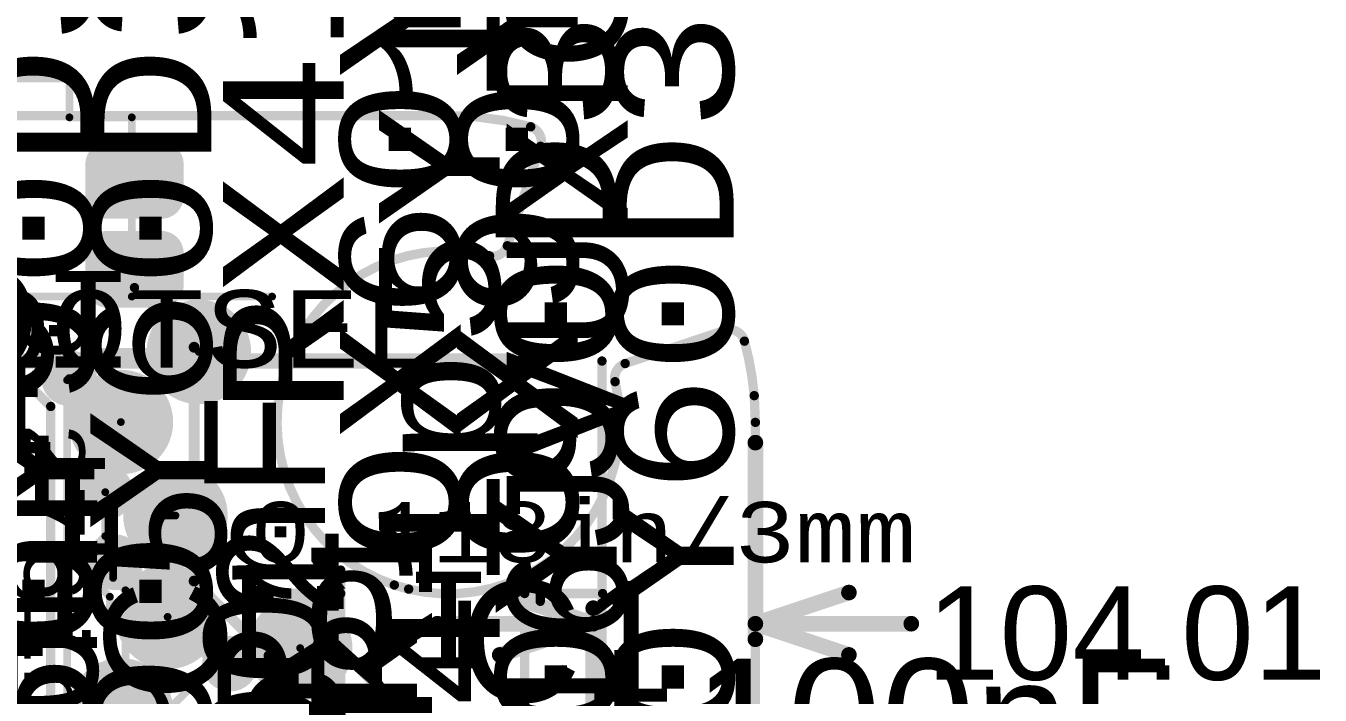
# Model space of a CAD drawing. Header units: inches. Extents: x -2.12 to 4.45, y -3.15 to 1.57.
# Drawn here: x 2.622 to 3.452, y -0.096 to 0.334 of the extents above; entities that cross this region are included whole.
import ezdxf

# ---------------------------------------------------------------- set-up
doc = ezdxf.new("R2010")
doc.units = ezdxf.units.IN
doc.header["$MEASUREMENT"] = 0
for name, color, linetype in [('Bottom', 5, 'Continuous'), ('Bottom Paste', 16, 'Continuous'), ('Bottom Solder', 6, 'Continuous'), ('bPlace', 56, 'Continuous'), ('Dimension', 6, 'Continuous'), ('Document', 56, 'Continuous'), ('Keep-Out Layer', 6, 'Continuous'), ('Measures', 56, 'Continuous'), ('tDocu', 76, 'Continuous'), ('Top', 1, 'Continuous'), ('Top Overlay', 2, 'Continuous'), ('Top Paste', 8, 'Continuous'), ('Top Solder', 216, 'Continuous'), ('Top Value', 56, 'Continuous'), ('tPlace', 56, 'Continuous'), ('Via Holes', 16, 'Continuous')]:
    doc.layers.add(name, color=color, linetype=linetype)
doc.styles.add('Arial', font='', dxfattribs={"height": 0.2})
doc.styles.add('Courier New', font='', dxfattribs={"height": 0.2})
doc.styles.get('Arial').set_extended_font_data('Arial')
doc.styles.get('Courier New').set_extended_font_data('Courier New')

# ---------------------------------------------------------------- blocks, each defined once
blk = doc.blocks.new('SOD323_NEX_L_3')
at = {"layer": 'Measures', "style": 'Courier New'}
for s, p in [('Default Padstyle: RX41p5Y16D0T', (-0.644, -0.333)), ('Alt 1 Padstyle: OX60Y90D30P', (-0.583, -0.408)), ('Alt 2 Padstyle: OX90Y60D30P', (-0.583, -0.483))]:
    blk.add_text(s, height=0.0775, dxfattribs=at).set_placement(p)
blk = doc.blocks.new('SMT_PAD_R1_5MM_B_4')
at = {"layer": 'Bottom'}
h = blk.add_hatch(color=5, dxfattribs=at)
edge = h.paths.add_edge_path()
edge.add_arc((0, 0), 0.02953, 0, 360)
at = {"layer": 'Bottom Paste'}
h = blk.add_hatch(color=16, dxfattribs=at)
edge = h.paths.add_edge_path()
edge.add_arc((0, 0), 0.02953, 0, 360)
at = {"layer": 'Bottom Solder'}
h = blk.add_hatch(color=6, dxfattribs=at)
edge = h.paths.add_edge_path()
edge.add_arc((0, 0), 0.03353, 0, 360)
blk = doc.blocks.new('SMT_PAD_R1_5MM_B_5')
at = {"layer": 'Bottom'}
h = blk.add_hatch(color=5, dxfattribs=at)
edge = h.paths.add_edge_path()
edge.add_arc((0, 0), 0.02953, 0, 360)
at = {"layer": 'Bottom Paste'}
h = blk.add_hatch(color=16, dxfattribs=at)
edge = h.paths.add_edge_path()
edge.add_arc((0, 0), 0.02953, 0, 360)
at = {"layer": 'Bottom Solder'}
h = blk.add_hatch(color=6, dxfattribs=at)
edge = h.paths.add_edge_path()
edge.add_arc((0, 0), 0.03353, 0, 360)
blk = doc.blocks.new('SOD323_NEX_L_8')
at = {"layer": 'Measures', "style": 'Courier New'}
for s, p in [('Alt 1 Padstyle: OX60Y90D30P', (-0.583, -0.408)), ('Alt 2 Padstyle: OX90Y60D30P', (-0.583, -0.483))]:
    blk.add_text(s, height=0.0775, dxfattribs=at).set_placement(p)
blk = doc.blocks.new('SOD323_NEX_L_10')
at = {"layer": 'Measures', "style": 'Courier New'}
for s, p in [('Default Padstyle: RX41p5Y16D0T', (-0.644, -0.333)), ('Alt 1 Padstyle: OX60Y90D30P', (-0.583, -0.408)), ('Alt 2 Padstyle: OX90Y60D30P', (-0.583, -0.483))]:
    blk.add_text(s, height=0.0775, dxfattribs=at).set_placement(p)
blk = doc.blocks.new('SMT_PAD_R1_5MM_B_18')
at = {"layer": 'Bottom'}
h = blk.add_hatch(color=5, dxfattribs=at)
edge = h.paths.add_edge_path()
edge.add_arc((0, 0), 0.02953, 0, 360)
at = {"layer": 'Bottom Paste'}
h = blk.add_hatch(color=16, dxfattribs=at)
edge = h.paths.add_edge_path()
edge.add_arc((0, 0), 0.02953, 0, 360)
at = {"layer": 'Bottom Solder'}
h = blk.add_hatch(color=6, dxfattribs=at)
edge = h.paths.add_edge_path()
edge.add_arc((0, 0), 0.03353, 0, 360)
blk = doc.blocks.new('SMT_PAD_R1_5MM_B_19')
at = {"layer": 'Bottom'}
h = blk.add_hatch(color=5, dxfattribs=at)
edge = h.paths.add_edge_path()
edge.add_arc((0, 0), 0.02953, 0, 360)
at = {"layer": 'Bottom Paste'}
h = blk.add_hatch(color=16, dxfattribs=at)
edge = h.paths.add_edge_path()
edge.add_arc((0, 0), 0.02953, 0, 360)
at = {"layer": 'Bottom Solder'}
h = blk.add_hatch(color=6, dxfattribs=at)
edge = h.paths.add_edge_path()
edge.add_arc((0, 0), 0.03353, 0, 360)
blk = doc.blocks.new('SMT_PAD_R1_5MM_B_20')
at = {"layer": 'Bottom'}
h = blk.add_hatch(color=5, dxfattribs=at)
edge = h.paths.add_edge_path()
edge.add_arc((0, 0), 0.02953, 0, 360)
at = {"layer": 'Bottom Paste'}
h = blk.add_hatch(color=16, dxfattribs=at)
edge = h.paths.add_edge_path()
edge.add_arc((0, 0), 0.02953, 0, 360)
at = {"layer": 'Bottom Solder'}
h = blk.add_hatch(color=6, dxfattribs=at)
edge = h.paths.add_edge_path()
edge.add_arc((0, 0), 0.03353, 0, 360)
blk = doc.blocks.new('SMT_PAD_R1_5MM_B_21')
at = {"layer": 'Bottom'}
h = blk.add_hatch(color=5, dxfattribs=at)
edge = h.paths.add_edge_path()
edge.add_arc((0, 0), 0.02953, 0, 360)
at = {"layer": 'Bottom Paste'}
h = blk.add_hatch(color=16, dxfattribs=at)
edge = h.paths.add_edge_path()
edge.add_arc((0, 0), 0.02953, 0, 360)
at = {"layer": 'Bottom Solder'}
h = blk.add_hatch(color=6, dxfattribs=at)
edge = h.paths.add_edge_path()
edge.add_arc((0, 0), 0.03353, 0, 360)
blk = doc.blocks.new('EVQ_P7J01P_68')
at = {"layer": 'Top'}
h = blk.add_hatch(color=1, dxfattribs=at)
edge = h.paths.add_edge_path()
edge.add_arc((-0.01723, 0.04675), 0.01034, 180, 270)
edge.add_line((-0.01723, 0.03642), (0.01723, 0.03642))
edge.add_arc((0.01723, 0.04675), 0.01034, 270, 360)
edge.add_line((0.02756, 0.04675), (0.02756, 0.06742))
edge.add_arc((0.01723, 0.06742), 0.01034, 0, 90)
edge.add_line((0.01723, 0.07776), (-0.01723, 0.07776))
edge.add_arc((-0.01723, 0.06742), 0.01034, 90, 180)
edge.add_line((-0.02756, 0.06742), (-0.02756, 0.04675))
h = blk.add_hatch(color=1, dxfattribs=at)
edge = h.paths.add_edge_path()
edge.add_arc((0.12451, 0.04675), 0.01034, 180, 270)
edge.add_line((0.12451, 0.03642), (0.15896, 0.03642))
edge.add_arc((0.15896, 0.04675), 0.01034, 270, 360)
edge.add_line((0.16929, 0.04675), (0.16929, 0.06742))
edge.add_arc((0.15896, 0.06742), 0.01034, 0, 90)
edge.add_line((0.15896, 0.07776), (0.12451, 0.07776))
edge.add_arc((0.12451, 0.06742), 0.01034, 90, 180)
edge.add_line((0.11417, 0.06742), (0.11417, 0.04675))
h = blk.add_hatch(color=1, dxfattribs=at)
edge = h.paths.add_edge_path()
edge.add_arc((-0.01723, -0.01034), 0.01034, 180, 270)
edge.add_line((-0.01723, -0.02067), (0.01723, -0.02067))
edge.add_arc((0.01723, -0.01034), 0.01034, 270, 360)
edge.add_line((0.02756, -0.01034), (0.02756, 0.01034))
edge.add_arc((0.01723, 0.01034), 0.01034, 0, 90)
edge.add_line((0.01723, 0.02067), (-0.01723, 0.02067))
edge.add_arc((-0.01723, 0.01034), 0.01034, 90, 180)
edge.add_line((-0.02756, 0.01034), (-0.02756, -0.01034))
h = blk.add_hatch(color=1, dxfattribs=at)
edge = h.paths.add_edge_path()
edge.add_arc((0.12451, -0.01034), 0.01034, 180, 270)
edge.add_line((0.12451, -0.02067), (0.15896, -0.02067))
edge.add_arc((0.15896, -0.01034), 0.01034, 270, 360)
edge.add_line((0.16929, -0.01034), (0.16929, 0.01034))
edge.add_arc((0.15896, 0.01034), 0.01034, 0, 90)
edge.add_line((0.15896, 0.02067), (0.12451, 0.02067))
edge.add_arc((0.12451, 0.01034), 0.01034, 90, 180)
edge.add_line((0.11417, 0.01034), (0.11417, -0.01034))
at = {"layer": 'Top Paste'}
h = blk.add_hatch(color=8, dxfattribs=at)
edge = h.paths.add_edge_path()
edge.add_arc((-0.01723, 0.04675), 0.01034, 180, 270)
edge.add_line((-0.01723, 0.03642), (0.01723, 0.03642))
edge.add_arc((0.01723, 0.04675), 0.01034, 270, 360)
edge.add_line((0.02756, 0.04675), (0.02756, 0.06742))
edge.add_arc((0.01723, 0.06742), 0.01034, 0, 90)
edge.add_line((0.01723, 0.07776), (-0.01723, 0.07776))
edge.add_arc((-0.01723, 0.06742), 0.01034, 90, 180)
edge.add_line((-0.02756, 0.06742), (-0.02756, 0.04675))
h = blk.add_hatch(color=8, dxfattribs=at)
edge = h.paths.add_edge_path()
edge.add_arc((0.12451, 0.04675), 0.01034, 180, 270)
edge.add_line((0.12451, 0.03642), (0.15896, 0.03642))
edge.add_arc((0.15896, 0.04675), 0.01034, 270, 360)
edge.add_line((0.16929, 0.04675), (0.16929, 0.06742))
edge.add_arc((0.15896, 0.06742), 0.01034, 0, 90)
edge.add_line((0.15896, 0.07776), (0.12451, 0.07776))
edge.add_arc((0.12451, 0.06742), 0.01034, 90, 180)
edge.add_line((0.11417, 0.06742), (0.11417, 0.04675))
h = blk.add_hatch(color=8, dxfattribs=at)
edge = h.paths.add_edge_path()
edge.add_arc((-0.01723, -0.01034), 0.01034, 180, 270)
edge.add_line((-0.01723, -0.02067), (0.01723, -0.02067))
edge.add_arc((0.01723, -0.01034), 0.01034, 270, 360)
edge.add_line((0.02756, -0.01034), (0.02756, 0.01034))
edge.add_arc((0.01723, 0.01034), 0.01034, 0, 90)
edge.add_line((0.01723, 0.02067), (-0.01723, 0.02067))
edge.add_arc((-0.01723, 0.01034), 0.01034, 90, 180)
edge.add_line((-0.02756, 0.01034), (-0.02756, -0.01034))
h = blk.add_hatch(color=8, dxfattribs=at)
edge = h.paths.add_edge_path()
edge.add_arc((0.12451, -0.01034), 0.01034, 180, 270)
edge.add_line((0.12451, -0.02067), (0.15896, -0.02067))
edge.add_arc((0.15896, -0.01034), 0.01034, 270, 360)
edge.add_line((0.16929, -0.01034), (0.16929, 0.01034))
edge.add_arc((0.15896, 0.01034), 0.01034, 0, 90)
edge.add_line((0.15896, 0.02067), (0.12451, 0.02067))
edge.add_arc((0.12451, 0.01034), 0.01034, 90, 180)
edge.add_line((0.11417, 0.01034), (0.11417, -0.01034))
at = {"layer": 'Top Solder'}
h = blk.add_hatch(color=216, dxfattribs=at)
edge = h.paths.add_edge_path()
edge.add_arc((-0.01723, 0.04675), 0.01434, 180, 270)
edge.add_line((-0.01723, 0.03242), (0.01723, 0.03242))
edge.add_arc((0.01723, 0.04675), 0.01434, 270, 360)
edge.add_line((0.03156, 0.04675), (0.03156, 0.06742))
edge.add_arc((0.01723, 0.06742), 0.01434, 0, 90)
edge.add_line((0.01723, 0.08176), (-0.01723, 0.08176))
edge.add_arc((-0.01723, 0.06742), 0.01434, 90, 180)
edge.add_line((-0.03156, 0.06742), (-0.03156, 0.04675))
h = blk.add_hatch(color=216, dxfattribs=at)
edge = h.paths.add_edge_path()
edge.add_arc((0.12451, 0.04675), 0.01434, 180, 270)
edge.add_line((0.12451, 0.03242), (0.15896, 0.03242))
edge.add_arc((0.15896, 0.04675), 0.01434, 270, 360)
edge.add_line((0.17329, 0.04675), (0.17329, 0.06742))
edge.add_arc((0.15896, 0.06742), 0.01434, 0, 90)
edge.add_line((0.15896, 0.08176), (0.12451, 0.08176))
edge.add_arc((0.12451, 0.06742), 0.01434, 90, 180)
edge.add_line((0.11017, 0.06742), (0.11017, 0.04675))
h = blk.add_hatch(color=216, dxfattribs=at)
edge = h.paths.add_edge_path()
edge.add_arc((-0.01723, -0.01034), 0.01434, 180, 270)
edge.add_line((-0.01723, -0.02467), (0.01723, -0.02467))
edge.add_arc((0.01723, -0.01034), 0.01434, 270, 360)
edge.add_line((0.03156, -0.01034), (0.03156, 0.01034))
edge.add_arc((0.01723, 0.01034), 0.01434, 0, 90)
edge.add_line((0.01723, 0.02467), (-0.01723, 0.02467))
edge.add_arc((-0.01723, 0.01034), 0.01434, 90, 180)
edge.add_line((-0.03156, 0.01034), (-0.03156, -0.01034))
h = blk.add_hatch(color=216, dxfattribs=at)
edge = h.paths.add_edge_path()
edge.add_arc((0.12451, -0.01034), 0.01434, 180, 270)
edge.add_line((0.12451, -0.02467), (0.15896, -0.02467))
edge.add_arc((0.15896, -0.01034), 0.01434, 270, 360)
edge.add_line((0.17329, -0.01034), (0.17329, 0.01034))
edge.add_arc((0.15896, 0.01034), 0.01434, 0, 90)
edge.add_line((0.15896, 0.02467), (0.12451, 0.02467))
edge.add_arc((0.12451, 0.01034), 0.01434, 90, 180)
edge.add_line((0.11017, 0.01034), (0.11017, -0.01034))
at = {"layer": 'Document', "const_width": 0.005}
blk.add_lwpolyline([(-0.05, -0.0175), (0.23, -0.0175)], dxfattribs=at)
at = {"layer": 'Document', "const_width": 0.0025}
for points in [[(-0.05125, -0.0175, 1), (-0.04875, -0.0175, 1)], [(0.22875, -0.0175, 1), (0.23125, -0.0175, 1)]]:
    blk.add_lwpolyline(points, format="xyb", close=True, dxfattribs=at)
at = {"layer": 'tPlace', "const_width": 0.005}
for points in [[(0.05, 0.1225), (0.1, 0.1225)], [(0.05, 0.0975), (0.05, 0.1225)], [(0.1, 0.0975), (0.1, 0.1225)], [(0.0025, 0.0975), (0.05, 0.0975)], [(0.0025, -0.0175), (0.0025, 0.0975)], [(0.1, 0.0975), (0.14, 0.0975)], [(0.14, -0.0175), (0.14, 0.0975)], [(0.0025, -0.0175), (0.14, -0.0175)]]:
    blk.add_lwpolyline(points, dxfattribs=at)
at = {"layer": 'tPlace', "const_width": 0.0025}
for points in [[(0.04875, 0.1225, 1), (0.05125, 0.1225, 1)], [(0.04875, 0.1225, 1), (0.05125, 0.1225, 1)], [(0.09875, 0.1225, 1), (0.10125, 0.1225, 1)], [(0.09875, 0.1225, 1), (0.10125, 0.1225, 1)], [(0.00125, 0.0975, 1), (0.00375, 0.0975, 1)], [(0.00125, 0.0975, 1), (0.00375, 0.0975, 1)], [(0.04875, 0.0975, 1), (0.05125, 0.0975, 1)], [(0.04875, 0.0975, 1), (0.05125, 0.0975, 1)], [(0.09875, 0.0975, 1), (0.10125, 0.0975, 1)], [(0.09875, 0.0975, 1), (0.10125, 0.0975, 1)], [(0.13875, 0.0975, 1), (0.14125, 0.0975, 1)], [(0.13875, 0.0975, 1), (0.14125, 0.0975, 1)], [(0.00125, -0.0175, 1), (0.00375, -0.0175, 1)], [(0.00125, -0.0175, 1), (0.00375, -0.0175, 1)], [(0.13875, -0.0175, 1), (0.14125, -0.0175, 1)], [(0.13875, -0.0175, 1), (0.14125, -0.0175, 1)]]:
    blk.add_lwpolyline(points, format="xyb", close=True, dxfattribs=at)
blk = doc.blocks.new('RP2040TR7_RPI_L_111')
at = {"layer": 'Measures', "style": 'Courier New'}
blk.add_text('0.276in/7.01mm', height=0.03875, dxfattribs=at).set_placement((-0.583, -0.012))
blk = doc.blocks.new('W25Q16JVUXIQ_WIN_L_112')
at = {"layer": 'Measures', "const_width": 0.006}
for points in [[(-0.059, 0.28), (-0.059, 0.295)], [(0.059, 0.28), (0.059, 0.295)], [(-0.109, 0.28), (-0.059, 0.28)], [(-0.069, 0.275), (-0.069, 0.285)], [(-0.069, 0.285), (-0.059, 0.28)], [(-0.069, 0.275), (-0.059, 0.28)], [(-0.059, 0.13), (-0.059, 0.28)], [(0.059, 0.28), (0.069, 0.285)], [(0.059, 0.28), (0.069, 0.275)], [(0.059, 0.28), (0.109, 0.28)], [(0.059, 0.04), (0.059, 0.28)], [(0.069, 0.275), (0.069, 0.285)]]:
    blk.add_lwpolyline(points, dxfattribs=at)
at = {"layer": 'Measures', "const_width": 0.003}
for points in [[(-0.0605, 0.295, 1), (-0.0575, 0.295, 1)], [(0.0575, 0.295, 1), (0.0605, 0.295, 1)], [(-0.1105, 0.28, 1), (-0.1075, 0.28, 1)], [(-0.0705, 0.285, 1), (-0.0675, 0.285, 1)], [(-0.0705, 0.285, 1), (-0.0675, 0.285, 1)], [(-0.0605, 0.28, 1), (-0.0575, 0.28, 1)], [(-0.0605, 0.28, 1), (-0.0575, 0.28, 1)], [(-0.0605, 0.28, 1), (-0.0575, 0.28, 1)], [(-0.0605, 0.28, 1), (-0.0575, 0.28, 1)], [(-0.0605, 0.28, 1), (-0.0575, 0.28, 1)], [(0.0575, 0.28, 1), (0.0605, 0.28, 1)], [(0.0575, 0.28, 1), (0.0605, 0.28, 1)], [(0.0575, 0.28, 1), (0.0605, 0.28, 1)], [(0.0575, 0.28, 1), (0.0605, 0.28, 1)], [(0.0575, 0.28, 1), (0.0605, 0.28, 1)], [(0.0675, 0.285, 1), (0.0705, 0.285, 1)], [(0.0675, 0.285, 1), (0.0705, 0.285, 1)], [(0.1075, 0.28, 1), (0.1105, 0.28, 1)], [(-0.0705, 0.275, 1), (-0.0675, 0.275, 1)], [(-0.0705, 0.275, 1), (-0.0675, 0.275, 1)], [(0.0675, 0.275, 1), (0.0705, 0.275, 1)], [(0.0675, 0.275, 1), (0.0705, 0.275, 1)]]:
    blk.add_lwpolyline(points, format="xyb", close=True, dxfattribs=at)
at = {"layer": 'Measures', "style": 'Courier New'}
blk.add_text('0.118in/3mm', height=0.03875, dxfattribs=at).set_placement((-0.117, 0.3))

msp = doc.modelspace()

# ---------------------------------------------------------------- hatches: boundary and pattern name
at = {"layer": 'Bottom'}
h = msp.add_hatch(color=5, dxfattribs=at)
edge = h.paths.add_edge_path()
edge.add_arc((2.64959, 0.1076), 0.013905, 0, 360)
h = msp.add_hatch(color=5, dxfattribs=at)
edge = h.paths.add_edge_path()
edge.add_arc((2.6728, 0.03439), 0.013905, 0, 360)
h = msp.add_hatch(color=5, dxfattribs=at)
edge = h.paths.add_edge_path()
edge.add_arc((2.67921, -0.01061), 0.013905, 0, 360)
h = msp.add_hatch(color=5, dxfattribs=at)
edge = h.paths.add_edge_path()
edge.add_arc((2.7528, -0.07561), 0.013905, 0, 360)
at = {"layer": 'Bottom Solder'}
h = msp.add_hatch(color=6, dxfattribs=at)
edge = h.paths.add_edge_path()
edge.add_arc((2.64959, 0.1076), 0.017905, 0, 360)
h = msp.add_hatch(color=6, dxfattribs=at)
edge = h.paths.add_edge_path()
edge.add_arc((2.6728, 0.03439), 0.017905, 0, 360)
h = msp.add_hatch(color=6, dxfattribs=at)
edge = h.paths.add_edge_path()
edge.add_arc((2.67921, -0.01061), 0.017905, 0, 360)
h = msp.add_hatch(color=6, dxfattribs=at)
edge = h.paths.add_edge_path()
edge.add_arc((2.7528, -0.07561), 0.017905, 0, 360)
at = {"layer": 'Top'}
h = msp.add_hatch(color=1, dxfattribs=at)
edge = h.paths.add_edge_path()
edge.add_arc((2.64959, 0.1076), 0.013905, 0, 360)
h = msp.add_hatch(color=1, dxfattribs=at)
edge = h.paths.add_edge_path()
edge.add_arc((2.6728, 0.03439), 0.013905, 0, 360)
h = msp.add_hatch(color=1, dxfattribs=at)
edge = h.paths.add_edge_path()
edge.add_arc((2.67921, -0.01061), 0.013905, 0, 360)
h = msp.add_hatch(color=1, dxfattribs=at)
edge = h.paths.add_edge_path()
edge.add_arc((2.7528, -0.07561), 0.013905, 0, 360)
at = {"layer": 'Top Solder'}
h = msp.add_hatch(color=216, dxfattribs=at)
edge = h.paths.add_edge_path()
edge.add_arc((2.64959, 0.1076), 0.017905, 0, 360)
h = msp.add_hatch(color=216, dxfattribs=at)
edge = h.paths.add_edge_path()
edge.add_arc((2.6728, 0.03439), 0.017905, 0, 360)
h = msp.add_hatch(color=216, dxfattribs=at)
edge = h.paths.add_edge_path()
edge.add_arc((2.67921, -0.01061), 0.017905, 0, 360)
h = msp.add_hatch(color=216, dxfattribs=at)
edge = h.paths.add_edge_path()
edge.add_arc((2.7528, -0.07561), 0.017905, 0, 360)
at = {"layer": 'Via Holes'}
h = msp.add_hatch(color=7, dxfattribs=at)
edge = h.paths.add_edge_path()
edge.add_arc((2.64959, 0.1076), 0.005905, 0, 360)
h = msp.add_hatch(color=7, dxfattribs=at)
edge = h.paths.add_edge_path()
edge.add_arc((2.6728, 0.03439), 0.005905, 0, 360)
h = msp.add_hatch(color=7, dxfattribs=at)
edge = h.paths.add_edge_path()
edge.add_arc((2.67921, -0.01061), 0.005905, 0, 360)
h = msp.add_hatch(color=7, dxfattribs=at)
edge = h.paths.add_edge_path()
edge.add_arc((2.7528, -0.07561), 0.005905, 0, 360)

# ---------------------------------------------------------------- linework, layer by layer
at = {"layer": 'Bottom', "const_width": 0.005}
for points in [[(2.64959, 0.1076), (2.66638, 0.12439)], [(2.66638, 0.12439), (2.7328, 0.12439)], [(2.6728, 0.06939), (2.6828, 0.07939)], [(2.6728, 0.03439), (2.6728, 0.06939)], [(2.67921, -0.01061), (2.70921, 0.01939)], [(2.70921, 0.01939), (2.7178, 0.01939)], [(2.7128, -0.04561), (2.7428, -0.07561)], [(2.7878, -0.07561), (2.7978, -0.06561)], [(2.7428, -0.07561), (2.7528, -0.07561)], [(2.7878, -0.13561), (2.7878, -0.07561)]]:
    msp.add_lwpolyline(points, dxfattribs=at)
at = {"layer": 'Bottom', "const_width": 0.0025}
for points in [[(2.66513, 0.12439, 1), (2.66763, 0.12439, 1)], [(2.66513, 0.12439, 1), (2.66763, 0.12439, 1)], [(2.73155, 0.12439, 1), (2.73405, 0.12439, 1)], [(2.64834, 0.1076, 1), (2.65084, 0.1076, 1)], [(2.68155, 0.07939, 1), (2.68405, 0.07939, 1)], [(2.67155, 0.06939, 1), (2.67405, 0.06939, 1)], [(2.67155, 0.06939, 1), (2.67405, 0.06939, 1)], [(2.67155, 0.03439, 1), (2.67405, 0.03439, 1)], [(2.70796, 0.01939, 1), (2.71046, 0.01939, 1)], [(2.70796, 0.01939, 1), (2.71046, 0.01939, 1)], [(2.71655, 0.01939, 1), (2.71905, 0.01939, 1)], [(2.67796, -0.01061, 1), (2.68046, -0.01061, 1)], [(2.71155, -0.04561, 1), (2.71405, -0.04561, 1)], [(2.79655, -0.06561, 1), (2.79905, -0.06561, 1)], [(2.74155, -0.07561, 1), (2.74405, -0.07561, 1)], [(2.74155, -0.07561, 1), (2.74405, -0.07561, 1)], [(2.75155, -0.07561, 1), (2.75405, -0.07561, 1)], [(2.78655, -0.07561, 1), (2.78905, -0.07561, 1)], [(2.78655, -0.07561, 1), (2.78905, -0.07561, 1)]]:
    msp.add_lwpolyline(points, format="xyb", close=True, dxfattribs=at)
at = {"layer": 'Dimension'}
for points, const_width in [([(-0.65035, 0.27604), (2.89296, 0.27604)], 0.006), ([(2.9307, 0.19249), (2.95196, 0.25632)], 0.006), ([(2.91849, 0.18619), (2.91928, 0.186)], 0.006), ([(3.00627, 0.11694), (3.07013, 0.13821)], 0.006), ([(3.08906, 0.09632), (3.08981, 0.07919)], 0.006), ([(3.08981, -1.29876), (3.08981, 0.07919)], 0.006), ([(3.08981, -0.06), (3.08981, 0.06619)], 0.01), ([(2.85819, -0.02517), (2.86742, -0.0278)], 0.006), ([(2.9258, -0.03), (2.9858, -0.05)], 0.01), ([(3.08981, -0.05), (3.14981, -0.03)], 0.01), ([(2.9858, -0.14191), (2.9858, -0.04)], 0.01), ([(2.8858, -0.05), (2.9858, -0.05)], 0.01), ([(2.9258, -0.07), (2.9858, -0.05)], 0.01), ([(3.08981, -0.05), (3.14981, -0.07)], 0.01), ([(3.08981, -0.05), (3.18981, -0.05)], 0.01)]:
    msp.add_lwpolyline(points, dxfattribs=dict(at, const_width=const_width))
for points, const_width in [([(2.89146, 0.27604, 1), (2.89446, 0.27604, 1)], 0.003), ([(2.89146, 0.27604, 1), (2.89446, 0.27604, 1)], 0.003), ([(2.94417, 0.26885, 1), (2.94717, 0.26885, 1)], 0.003), ([(2.94417, 0.26885, 1), (2.94717, 0.26885, 1)], 0.003), ([(2.95046, 0.25632, 1), (2.95346, 0.25632, 1)], 0.003), ([(2.95046, 0.25632, 1), (2.95346, 0.25632, 1)], 0.003), ([(2.9292, 0.19249, 1), (2.9322, 0.19249, 1)], 0.003), ([(2.9292, 0.19249, 1), (2.9322, 0.19249, 1)], 0.003), ([(2.91699, 0.18619, 1), (2.91999, 0.18619, 1)], 0.003), ([(2.91699, 0.18619, 1), (2.91999, 0.18619, 1)], 0.003), ([(2.91778, 0.186, 1), (2.92078, 0.186, 1)], 0.003), ([(2.91778, 0.186, 1), (2.92078, 0.186, 1)], 0.003), ([(3.06863, 0.13821, 1), (3.07163, 0.13821, 1)], 0.003), ([(3.06863, 0.13821, 1), (3.07163, 0.13821, 1)], 0.003), ([(3.08129, 0.13129, 1), (3.08429, 0.13129, 1)], 0.003), ([(3.08129, 0.13129, 1), (3.08429, 0.13129, 1)], 0.003), ([(3.00477, 0.11694, 1), (3.00777, 0.11694, 1)], 0.003), ([(3.00477, 0.11694, 1), (3.00777, 0.11694, 1)], 0.003), ([(2.99832, 0.10529, 1), (3.00132, 0.10529, 1)], 0.003), ([(2.99832, 0.10529, 1), (3.00132, 0.10529, 1)], 0.003), ([(3.08756, 0.09632, 1), (3.09056, 0.09632, 1)], 0.003), ([(3.08756, 0.09632, 1), (3.09056, 0.09632, 1)], 0.003), ([(3.08831, 0.07919, 1), (3.09131, 0.07919, 1)], 0.003), ([(3.08831, 0.07919, 1), (3.09131, 0.07919, 1)], 0.003), ([(3.08731, 0.06619, 1), (3.09231, 0.06619, 1)], 0.005), ([(2.85669, -0.02517, 1), (2.85969, -0.02517, 1)], 0.003), ([(2.85669, -0.02517, 1), (2.85969, -0.02517, 1)], 0.003), ([(2.86592, -0.0278, 1), (2.86892, -0.0278, 1)], 0.003), ([(2.86592, -0.0278, 1), (2.86892, -0.0278, 1)], 0.003), ([(2.9233, -0.03, 1), (2.9283, -0.03, 1)], 0.005), ([(3.14731, -0.03, 1), (3.15231, -0.03, 1)], 0.005), ([(2.9833, -0.04, 1), (2.9883, -0.04, 1)], 0.005), ([(2.8833, -0.05, 1), (2.8883, -0.05, 1)], 0.005), ([(2.9833, -0.05, 1), (2.9883, -0.05, 1)], 0.005), ([(2.9833, -0.05, 1), (2.9883, -0.05, 1)], 0.005), ([(2.9833, -0.05, 1), (2.9883, -0.05, 1)], 0.005), ([(3.08731, -0.05, 1), (3.09231, -0.05, 1)], 0.005), ([(3.08731, -0.05, 1), (3.09231, -0.05, 1)], 0.005), ([(3.08731, -0.05, 1), (3.09231, -0.05, 1)], 0.005), ([(3.18731, -0.05, 1), (3.19231, -0.05, 1)], 0.005), ([(3.08731, -0.06, 1), (3.09231, -0.06, 1)], 0.005), ([(2.9233, -0.07, 1), (2.9283, -0.07, 1)], 0.005), ([(3.14731, -0.07, 1), (3.15231, -0.07, 1)], 0.005)]:
    msp.add_lwpolyline(points, format="xyb", close=True, dxfattribs=dict(at, const_width=const_width))
at = {"layer": 'Dimension', "const_width": 0.006}
for points in [[(2.89296, 0.27604, -0.0678782), (2.94567, 0.26885)], [(2.94567, 0.26885, -0.418187), (2.95196, 0.25632)], [(2.85819, -0.02517, -0.9572917), (2.91849, 0.18619)], [(2.9307, 0.19249, -0.382596), (2.91928, 0.186)], [(3.07013, 0.13821, -0.4360176), (3.08279, 0.13129)], [(3.08279, 0.13129, -0.0452047), (3.08906, 0.09632)], [(2.99982, 0.10529, -0.3896545), (3.00627, 0.11694)], [(2.99982, 0.10529, -0.5608824), (2.86742, -0.0278)]]:
    msp.add_lwpolyline(points, format="xyb", dxfattribs=at)
at = {"layer": 'Document', "const_width": 0.006}
msp.add_lwpolyline([(2.99138, -1.29876), (2.99138, 0.11856)], dxfattribs=at)
at = {"layer": 'Document', "const_width": 0.003}
msp.add_lwpolyline([(2.98988, 0.11856, 1), (2.99288, 0.11856, 1)], format="xyb", close=True, dxfattribs=at)
at = {"layer": 'Keep-Out Layer', "const_width": 0.006}
for points in [[(-0.65035, 0.27604), (2.89296, 0.27604)], [(2.9307, 0.19249), (2.95196, 0.25632)], [(2.91849, 0.18619), (2.91928, 0.186)], [(3.00627, 0.11694), (3.07013, 0.13821)], [(3.08906, 0.09632), (3.08981, 0.07919)], [(3.08981, -1.29876), (3.08981, 0.07919)], [(2.85819, -0.02517), (2.86742, -0.0278)]]:
    msp.add_lwpolyline(points, dxfattribs=at)
at = {"layer": 'Keep-Out Layer', "const_width": 0.003}
for points in [[(2.89146, 0.27604, 1), (2.89446, 0.27604, 1)], [(2.89146, 0.27604, 1), (2.89446, 0.27604, 1)], [(2.94417, 0.26885, 1), (2.94717, 0.26885, 1)], [(2.94417, 0.26885, 1), (2.94717, 0.26885, 1)], [(2.95046, 0.25632, 1), (2.95346, 0.25632, 1)], [(2.95046, 0.25632, 1), (2.95346, 0.25632, 1)], [(2.9292, 0.19249, 1), (2.9322, 0.19249, 1)], [(2.9292, 0.19249, 1), (2.9322, 0.19249, 1)], [(2.91699, 0.18619, 1), (2.91999, 0.18619, 1)], [(2.91699, 0.18619, 1), (2.91999, 0.18619, 1)], [(2.91778, 0.186, 1), (2.92078, 0.186, 1)], [(2.91778, 0.186, 1), (2.92078, 0.186, 1)], [(3.06863, 0.13821, 1), (3.07163, 0.13821, 1)], [(3.06863, 0.13821, 1), (3.07163, 0.13821, 1)], [(3.08129, 0.13129, 1), (3.08429, 0.13129, 1)], [(3.08129, 0.13129, 1), (3.08429, 0.13129, 1)], [(3.00477, 0.11694, 1), (3.00777, 0.11694, 1)], [(3.00477, 0.11694, 1), (3.00777, 0.11694, 1)], [(2.99832, 0.10529, 1), (3.00132, 0.10529, 1)], [(2.99832, 0.10529, 1), (3.00132, 0.10529, 1)], [(3.08756, 0.09632, 1), (3.09056, 0.09632, 1)], [(3.08756, 0.09632, 1), (3.09056, 0.09632, 1)], [(3.08831, 0.07919, 1), (3.09131, 0.07919, 1)], [(3.08831, 0.07919, 1), (3.09131, 0.07919, 1)], [(2.85669, -0.02517, 1), (2.85969, -0.02517, 1)], [(2.85669, -0.02517, 1), (2.85969, -0.02517, 1)], [(2.86592, -0.0278, 1), (2.86892, -0.0278, 1)], [(2.86592, -0.0278, 1), (2.86892, -0.0278, 1)]]:
    msp.add_lwpolyline(points, format="xyb", close=True, dxfattribs=at)
at = {"layer": 'Keep-Out Layer', "const_width": 0.006}
for points in [[(2.89296, 0.27604, -0.0678782), (2.94567, 0.26885)], [(2.94567, 0.26885, -0.418187), (2.95196, 0.25632)], [(2.85819, -0.02517, -0.9572917), (2.91849, 0.18619)], [(2.9307, 0.19249, -0.382596), (2.91928, 0.186)], [(3.07013, 0.13821, -0.4360176), (3.08279, 0.13129)], [(3.08279, 0.13129, -0.0452047), (3.08906, 0.09632)], [(2.99982, 0.10529, -0.3896545), (3.00627, 0.11694)], [(2.99982, 0.10529, -0.5608824), (2.86742, -0.0278)]]:
    msp.add_lwpolyline(points, format="xyb", dxfattribs=at)
at = {"layer": 'tDocu', "const_width": 0.01}
msp.add_lwpolyline([(0.18548, 0.11856), (2.94138, 0.11856)], dxfattribs=at)
at = {"layer": 'tDocu', "const_width": 0.005}
msp.add_lwpolyline([(2.93888, 0.11856, 1), (2.94388, 0.11856, 1)], format="xyb", close=True, dxfattribs=at)
at = {"layer": 'Top'}
for points, const_width in [([(2.69153, 0.16566), (2.69153, 0.17739)], 0.006), ([(2.69153, 0.16566), (2.7058, 0.15139)], 0.006), ([(2.7058, 0.15139), (2.7298, 0.12739)], 0.007), ([(2.58736, 0.13983), (2.6378, 0.08939)], 0.006), ([(2.7298, -0.02261), (2.7298, 0.12739)], 0.007), ([(2.6483, 0.10631), (2.64959, 0.1076)], 0.005), ([(2.6483, -0.23996), (2.6483, 0.10631)], 0.005), ([(2.6378, -0.23561), (2.6378, 0.08939)], 0.006), ([(2.6728, 0.00619), (2.6728, 0.03439)], 0.005), ([(2.6628, -0.00381), (2.6728, 0.00619)], 0.005), ([(2.6628, -0.01975), (2.6628, -0.00381)], 0.005), ([(2.6778, -0.01202), (2.67921, -0.01061)], 0.005), ([(2.6778, -0.02061), (2.6778, -0.01202)], 0.005), ([(2.6628, -0.01975), (2.67573, -0.03268)], 0.005), ([(2.6778, -0.02061), (2.68573, -0.02854)], 0.005), ([(2.7298, -0.02261), (2.7778, -0.07061)], 0.007), ([(2.67573, -0.1144), (2.67573, -0.03268)], 0.005), ([(2.68573, -0.11854), (2.68573, -0.02854)], 0.005), ([(2.6828, -0.13561), (2.7428, -0.07561)], 0.005), ([(2.7428, -0.07561), (2.7528, -0.07561)], 0.005), ([(2.7778, -0.07061), (2.8028, -0.07061)], 0.007), ([(2.8028, -0.07061), (2.8278, -0.07061)], 0.007), ([(2.8278, -0.07061), (2.8578, -0.10061)], 0.007)]:
    msp.add_lwpolyline(points, dxfattribs=dict(at, const_width=const_width))
for points, const_width in [([(2.69003, 0.17739, 1), (2.69303, 0.17739, 1)], 0.003), ([(2.69003, 0.16566, 1), (2.69303, 0.16566, 1)], 0.003), ([(2.69003, 0.16566, 1), (2.69303, 0.16566, 1)], 0.003), ([(2.70405, 0.15139, 1), (2.70755, 0.15139, 1)], 0.0035), ([(2.7043, 0.15139, 1), (2.7073, 0.15139, 1)], 0.003), ([(2.72805, 0.12739, 1), (2.73155, 0.12739, 1)], 0.0035), ([(2.72805, 0.12739, 1), (2.73155, 0.12739, 1)], 0.0035), ([(2.64705, 0.10631, 1), (2.64955, 0.10631, 1)], 0.0025), ([(2.64705, 0.10631, 1), (2.64955, 0.10631, 1)], 0.0025), ([(2.64834, 0.1076, 1), (2.65084, 0.1076, 1)], 0.0025), ([(2.6363, 0.08939, 1), (2.6393, 0.08939, 1)], 0.003), ([(2.6363, 0.08939, 1), (2.6393, 0.08939, 1)], 0.003), ([(2.67155, 0.03439, 1), (2.67405, 0.03439, 1)], 0.0025), ([(2.67155, 0.00619, 1), (2.67405, 0.00619, 1)], 0.0025), ([(2.67155, 0.00619, 1), (2.67405, 0.00619, 1)], 0.0025), ([(2.66155, -0.00381, 1), (2.66405, -0.00381, 1)], 0.0025), ([(2.66155, -0.00381, 1), (2.66405, -0.00381, 1)], 0.0025), ([(2.67796, -0.01061, 1), (2.68046, -0.01061, 1)], 0.0025), ([(2.67655, -0.01202, 1), (2.67905, -0.01202, 1)], 0.0025), ([(2.67655, -0.01202, 1), (2.67905, -0.01202, 1)], 0.0025), ([(2.66155, -0.01975, 1), (2.66405, -0.01975, 1)], 0.0025), ([(2.66155, -0.01975, 1), (2.66405, -0.01975, 1)], 0.0025), ([(2.67655, -0.02061, 1), (2.67905, -0.02061, 1)], 0.0025), ([(2.67655, -0.02061, 1), (2.67905, -0.02061, 1)], 0.0025), ([(2.72805, -0.02261, 1), (2.73155, -0.02261, 1)], 0.0035), ([(2.72805, -0.02261, 1), (2.73155, -0.02261, 1)], 0.0035), ([(2.67448, -0.03268, 1), (2.67698, -0.03268, 1)], 0.0025), ([(2.67448, -0.03268, 1), (2.67698, -0.03268, 1)], 0.0025), ([(2.68448, -0.02854, 1), (2.68698, -0.02854, 1)], 0.0025), ([(2.68448, -0.02854, 1), (2.68698, -0.02854, 1)], 0.0025), ([(2.74155, -0.07561, 1), (2.74405, -0.07561, 1)], 0.0025), ([(2.74155, -0.07561, 1), (2.74405, -0.07561, 1)], 0.0025), ([(2.75155, -0.07561, 1), (2.75405, -0.07561, 1)], 0.0025), ([(2.77605, -0.07061, 1), (2.77955, -0.07061, 1)], 0.0035), ([(2.77605, -0.07061, 1), (2.77955, -0.07061, 1)], 0.0035), ([(2.80105, -0.07061, 1), (2.80455, -0.07061, 1)], 0.0035), ([(2.80105, -0.07061, 1), (2.80455, -0.07061, 1)], 0.0035), ([(2.82605, -0.07061, 1), (2.82955, -0.07061, 1)], 0.0035), ([(2.82605, -0.07061, 1), (2.82955, -0.07061, 1)], 0.0035)]:
    msp.add_lwpolyline(points, format="xyb", close=True, dxfattribs=dict(at, const_width=const_width))

# ---------------------------------------------------------------- block references
for name, p, rotation in [('SOD323_NEX_L_3', (2.4928, -0.67061), 90), ('SOD323_NEX_L_8', (2.2578, -0.96061), 90), ('SOD323_NEX_L_10', (2.5928, -1.01561), 90), ('RP2040TR7_RPI_L_111', (2.6328, -0.42561), 270), ('SMT_PAD_R1_5MM_B_5', (2.7328, 0.12439), 180), ('SMT_PAD_R1_5MM_B_18', (2.6828, 0.07939), 180), ('SMT_PAD_R1_5MM_B_19', (2.7178, 0.01939), 180), ('SMT_PAD_R1_5MM_B_20', (2.7128, -0.04561), 180), ('SMT_PAD_R1_5MM_B_4', (2.7978, -0.06561), 180), ('SMT_PAD_R1_5MM_B_21', (2.6828, -0.10561), 180)]:
    msp.add_blockref(name, p, dxfattribs=dict(rotation=rotation))
for name, p in [('EVQ_P7J01P_68', (2.5498, 0.17739)), ('W25Q16JVUXIQ_WIN_L_112', (2.8828, -0.31061))]:
    msp.add_blockref(name, p)

# ---------------------------------------------------------------- texts
at = {"layer": 'bPlace', "style": 'Courier New', "text_generation_flag": 2}
for s, p in [('IO6', (2.6928, 0.11439)), ('IO5', (2.6478, 0.05939)), ('IO4', (2.6828, -0.00561)), ('IO3', (2.6778, -0.06561)), ('IO1', (2.923952, -0.078703)), ('IO2', (2.6428, -0.12561))]:
    msp.add_text(s, height=0.062, rotation=360, dxfattribs=at).set_placement(p)
at = {"layer": 'Dimension', "style": 'Arial'}
msp.add_text('104.01', height=0.06, dxfattribs=at).set_placement((3.19981, -0.08599))
at = {"layer": 'Top Overlay'}
for s, height, style, p in [('BOOTSEL', 0.0496, 'Courier New', (2.53826, 0.11439)), ('C1', 0.0775, 'Arial', (2.9, -0.1))]:
    msp.add_text(s, height=height, dxfattribs=dict(at, style=style)).set_placement(p)
at = {"layer": 'Top Overlay', "style": 'Arial'}
for s, p in [('C5', (2.75, -0.1)), ('R1', (2.882469, -0.116069)), ('R2', (2.822469, -0.125141))]:
    msp.add_text(s, height=0.0775, rotation=90, dxfattribs=at).set_placement(p)
at = {"layer": 'Top Value', "style": 'Arial'}
for s, p in [('W25Q16JVUXIQW25Q16JVUXIQ_WIN-L', (3.0078, -0.42861)), ('100nF', (2.8138, -0.20961)), ('100nF', (2.6678, -0.23061)), ('10k', (2.8728, -0.22561))]:
    msp.add_text(s, height=0.0775, rotation=90, dxfattribs=at).set_placement(p)
msp.add_text('100nF', height=0.0775, dxfattribs=at).set_placement((3.05, -0.15))

doc.saveas('drawing.dxf')
